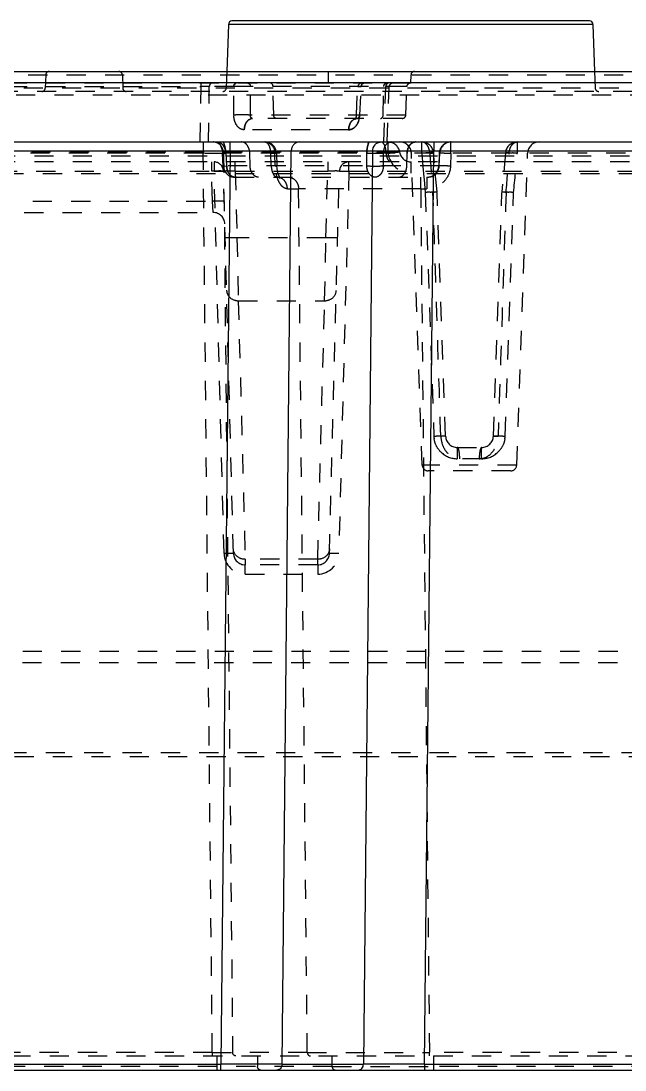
# Model space of a CAD drawing. Header units: millimetres. Extents: x -1265 to 1982, y -12197 to 1934.
# Drawn here: x -15.5 to 35.9, y -370.1 to -280.8 of the extents above; entities that cross this region are included whole.
import ezdxf

# ---------------------------------------------------------------- set-up
doc = ezdxf.new("R2010")
doc.units = ezdxf.units.MM
doc.header["$LTSCALE"] = 16.335
doc.linetypes.add('HIDDEN', pattern=[0.2, 0.1, -0.1])
doc.layers.get('0').update_dxf_attribs({"linetype": 'CONTINUOUS'})
doc.layers.add('DEFAULT_2', color=8, linetype='HIDDEN')

msp = doc.modelspace()

# ---------------------------------------------------------------- linework, layer by layer
at = {"color": 7, "linetype": 'Continuous'}
for p, q in [((2.167, -281.092), (2.027, -285.102)), ((33.187, -281.092), (2.167, -281.092)), ((32.887, -280.802), (2.467, -280.802)), ((33.187, -281.092), (33.327, -285.102)), ((-118.192, -285.102), (284.164, -285.102)), ((255.38, -286.076), (-112.194, -286.076)), ((-119.823, -291.102), (302.177, -291.102)), ((2.313, -291.888), (2.313, -291.102)), ((19.633, -291.102), (19.633, -291.888)), ((2.313, -291.888), (-62.858, -291.888)), ((2.313, -291.888), (1.53, -369.611)), ((6.725, -369.611), (7.509, -291.888)), ((14.437, -291.888), (7.509, -291.888)), ((14.437, -291.888), (13.654, -369.611)), ((18.85, -369.611), (19.633, -291.888)), ((57.722, -291.888), (19.633, -291.888)), ((-65.817, -369.611), (1.53, -369.611)), ((1.53, -370.102), (1.53, -369.611)), ((6.725, -369.611), (5.772, -369.612)), ((6.725, -369.611), (13.654, -369.611)), ((18.85, -369.611), (18.85, -370.102)), ((18.85, -369.611), (58.505, -369.611)), ((-116.453, -370.102), (297.807, -370.102))]:
    msp.add_line(p, q, dxfattribs=at)
for centre, radius, start, end in [((2.467, -281.102), 0.3, 90, 178), ((32.887, -281.102), 0.3, 2, 90), ((4.911, -2051.712), 1759.826, 89.915426, 90.084574), ((17.035, -1547.21), 1255.324, 89.881436, 90.118564)]:
    msp.add_arc(centre, radius, start, end, dxfattribs=at)
for points, knots in [([(8.201, -291.102), (8.022, -291.102), (7.732, -291.249), (7.551, -291.588), (7.51, -291.789), (7.509, -291.888)], [0, 0, 0, 0, 0.471344, 0.739009, 1, 1, 1, 1]), ([(14.437, -291.888), (14.44, -291.69), (14.546, -291.384), (14.855, -291.146), (15.041, -291.102), (15.13, -291.102)], [0, 0, 0, 0, 0.51912, 0.764828, 1, 1, 1, 1]), ([(4.53, -369.612), (4.295, -369.612), (3.295, -369.612), (2.295, -369.611), (1.53, -369.611)], [0, 0, 0, 0, 0.234572, 1, 1, 1, 1]), ([(5.772, -369.612), (5.677, -369.612), (5.262, -369.612), (4.848, -369.612), (4.53, -369.612)], [0, 0, 0, 0, 0.230723, 1, 1, 1, 1]), ([(6.725, -369.611), (6.724, -369.735), (6.644, -369.981), (6.404, -370.102), (6.293, -370.102)], [0, 0, 0, 0, 0.52492, 1, 1, 1, 1]), ([(13.221, -370.102), (13.333, -370.102), (13.514, -370.011), (13.628, -369.798), (13.653, -369.673), (13.654, -369.611)], [0, 0, 0, 0, 0.471344, 0.739009, 1, 1, 1, 1]), ([(14.608, -369.612), (14.519, -369.612), (14.201, -369.612), (13.883, -369.611), (13.654, -369.611)], [0, 0, 0, 0, 0.28134, 1, 1, 1, 1]), ([(18.85, -369.611), (18.459, -369.611), (17.046, -369.612), (15.632, -369.613), (14.608, -369.612)], [0, 0, 0, 0, 0.275939, 1, 1, 1, 1])]:
    msp.add_open_spline(points, degree=3, knots=knots, dxfattribs=at)
at = {"layer": 'DEFAULT_2', "color": 8, "linetype": 'HIDDEN'}
for p, q in [((-106.348, -285.392), (38.635, -285.392)), ((-13.383, -285.392), (-13.422, -286.513)), ((-6.863, -285.392), (-6.824, -286.513)), ((2.027, -285.102), (1.978, -286.513)), ((10.677, -286.102), (10.677, -285.102)), ((17.677, -286.102), (17.702, -285.392)), ((33.327, -285.102), (33.377, -286.513)), ((17.677, -286.104), (-106.323, -286.104)), ((38.652, -286.513), (-93.273, -286.513)), ((-88.477, -286.392), (-0.169, -286.392)), ((-0.237, -291.102), (-0.169, -286.392)), ((-0.169, -286.392), (-0.169, -286.102)), ((0.47, -291.102), (0.538, -286.392)), ((2.624, -286.392), (0.538, -286.392)), ((2.624, -288.812), (2.624, -286.392)), ((4.038, -288.813), (4.038, -286.392)), ((17.342, -286.392), (4.038, -286.392)), ((6.024, -288.813), (5.965, -286.392)), ((13.051, -288.798), (13.17, -286.387)), ((13.197, -286.276), (13.17, -286.387)), ((13.463, -286.392), (13.17, -286.387)), ((13.17, -286.387), (13.463, -286.392)), ((13.308, -286.15), (13.197, -286.276)), ((13.47, -286.102), (13.308, -286.15)), ((13.343, -288.813), (13.463, -286.392)), ((15.33, -288.813), (15.39, -286.392)), ((15.384, -291.102), (15.549, -286.392)), ((15.677, -291.102), (15.842, -286.392)), ((17.257, -288.813), (17.342, -286.392)), ((154.136, -286.802), (-93.271, -286.802)), ((-48.578, -287.094), (85.514, -287.094)), ((17.257, -288.813), (4.038, -288.813)), ((16.956, -289.102), (4.219, -289.102)), ((12.965, -289.113), (12.943, -289.143)), ((12.977, -289.091), (12.95, -289.134)), ((13.024, -288.971), (12.965, -289.113)), ((13.051, -288.798), (13.024, -288.971)), ((13.343, -288.813), (13.051, -288.798)), ((12.394, -290.067), (3.512, -290.067)), ((0.021, -291.102), (0.021, -292.085)), ((1.21, -291.102), (1.213, -291.103)), ((1.213, -291.103), (1.293, -291.147)), ((15.739, -291.102), (15.739, -292.067)), ((18.614, -292.067), (18.614, -291.102)), ((21.097, -292.085), (21.097, -291.102)), ((26.741, -291.102), (26.741, -292.067)), ((-109.34, -291.952), (16.728, -291.952)), ((1.293, -291.147), (1.457, -291.337)), ((1.315, -291.165), (1.495, -291.403)), ((1.457, -291.337), (1.599, -291.658)), ((25.744, -292.014), (25.815, -292.008)), ((124.498, -292.802), (-109.37, -292.802)), ((58.823, -292.067), (-109.34, -292.067)), ((124.498, -292.315), (-59.209, -292.315)), ((0.793, -368.607), (0.021, -292.085)), ((0.742, -293.581), (0.742, -292.802)), ((0.942, -292.802), (0.942, -293.588)), ((1.672, -292.082), (1.964, -292.067)), ((1.725, -293.152), (1.672, -292.082)), ((1.753, -292.085), (2.524, -368.607)), ((2.017, -293.137), (1.964, -292.067)), ((2.742, -293.581), (2.742, -292.802)), ((4.01, -293.137), (3.983, -292.067)), ((5.806, -293.137), (5.773, -292.067)), ((6.255, -292.07), (6.11, -292.085)), ((6.156, -293.155), (6.121, -292.085)), ((6.255, -292.07), (6.289, -293.14)), ((10.613, -292.802), (10.613, -293.581)), ((12.412, -293.588), (12.412, -292.802)), ((13.938, -293.137), (13.938, -292.067)), ((15.351, -293.137), (15.351, -292.067)), ((17.344, -293.137), (17.371, -292.067)), ((17.716, -293.767), (17.716, -292.802)), ((18.66, -318.62), (17.733, -292.067)), ((18.614, -292.067), (18.713, -293.179)), ((20.102, -292.067), (20.066, -293.137)), ((20.106, -293.137), (20.143, -292.067)), ((21.097, -292.085), (21.061, -293.155)), ((26.694, -318.62), (27.621, -292.067)), ((-108.37, -293.785), (121.223, -293.767)), ((-59.921, -293.581), (0.942, -293.588)), ((0.809, -296.128), (0.742, -293.581)), ((1.795, -326.135), (0.942, -293.588)), ((1.725, -293.152), (2.017, -293.137)), ((2.594, -326.128), (1.742, -293.581)), ((20.106, -293.137), (2.017, -293.137)), ((2.742, -293.581), (2.89, -299.25)), ((2.742, -293.581), (10.613, -293.581)), ((6.156, -293.155), (6.289, -293.14)), ((6.289, -293.14), (6.289, -293.14)), ((10.464, -299.25), (10.613, -293.581)), ((10.76, -326.128), (11.612, -293.581)), ((12.412, -293.588), (11.56, -326.135)), ((12.412, -293.588), (124.498, -293.588)), ((18.713, -293.179), (18.798, -294.102)), ((2.723, -294.102), (19.106, -294.102)), ((18.526, -295.085), (18.526, -294.102)), ((18.798, -294.102), (18.815, -294.291)), ((18.815, -294.291), (18.92, -295.403)), ((19.055, -294.102), (19.055, -295.085)), ((7.184, -295.085), (8.135, -295.085)), ((8.876, -368.607), (8.135, -295.085)), ((18.526, -295.085), (19.267, -368.607)), ((18.526, -295.085), (19.055, -295.085)), ((18.92, -295.403), (19.644, -316.137)), ((19.917, -295.343), (19.917, -295.343)), ((20.643, -316.137), (19.919, -295.403)), ((24.711, -316.137), (25.435, -295.403)), ((25.71, -316.137), (26.434, -295.403)), ((-56.957, -296.128), (0.809, -296.128)), ((0.86, -297.102), (0.809, -296.128)), ((-57.679, -297.102), (0.86, -297.102)), ((10.464, -299.25), (2.89, -299.25)), ((2.89, -299.25), (3.007, -304.617)), ((10.347, -304.617), (10.464, -299.25)), ((3.007, -304.617), (3.584, -326.627)), ((3.007, -304.617), (10.347, -304.617)), ((9.771, -326.627), (10.347, -304.617)), ((21.643, -317.102), (21.643, -318.067)), ((21.643, -317.102), (23.711, -317.102)), ((23.711, -318.067), (23.711, -317.102)), ((26.694, -318.62), (18.66, -318.62)), ((23.712, -318.067), (21.642, -318.067)), ((26.194, -319.102), (19.16, -319.102)), ((9.771, -326.627), (3.584, -326.627)), ((3.584, -326.627), (3.594, -327.102)), ((9.76, -327.102), (9.771, -326.627)), ((3.594, -327.888), (3.594, -327.102)), ((9.76, -327.102), (3.594, -327.102)), ((9.76, -327.102), (9.76, -327.888)), ((3.594, -327.888), (9.76, -327.888)), ((-110.08, -334.437), (126.711, -334.437)), ((-110.113, -335.402), (125.711, -335.402)), ((128.729, -343.107), (-81.375, -343.107)), ((-81.375, -343.402), (128.729, -343.402)), ((0.793, -368.607), (-109.676, -368.607)), ((0.793, -368.607), (0.793, -368.902)), ((8.876, -368.607), (2.524, -368.607)), ((8.876, -368.607), (19.267, -368.607)), ((19.267, -368.902), (19.267, -368.607)), ((58.088, -368.607), (19.267, -368.607)), ((-114.323, -368.902), (295.677, -368.902)), ((1.171, -368.902), (1.176, -370.102)), ((4.63, -368.902), (4.639, -369.807)), ((10.991, -369.807), (10.981, -368.902)), ((19.65, -369.807), (19.64, -368.902)), ((10.991, -369.807), (-114.339, -369.807)), ((10.991, -369.807), (19.65, -369.807)), ((19.65, -370.102), (19.65, -369.807)), ((57.705, -369.807), (19.65, -369.807))]:
    msp.add_line(p, q, dxfattribs=at)
for points in [[(12.95, -289.134), (12.938, -289.148), (12.986, -289.122), (13.1, -289.102)], [(12.943, -289.143), (12.939, -289.148), (12.995, -289.119), (13.1, -289.102)], [(13.051, -288.798), (13.034, -288.929), (12.977, -289.091)], [(1.21, -291.102), (1.215, -291.103), (1.315, -291.165)], [(1.495, -291.403), (1.633, -291.788), (1.672, -292.082)], [(1.599, -291.658), (1.669, -292.032), (1.672, -292.082)], [(19.915, -295.343), (19.687, -292.875), (19.61, -292.014)], [(25.744, -292.014), (25.501, -294.689), (25.439, -295.343)], [(6.563, -294.173), (6.569, -294.178), (6.499, -294.073), (6.381, -293.766), (6.304, -293.348), (6.289, -293.14)], [(6.318, -294.102), (6.484, -294.131), (6.563, -294.173)]]:
    msp.add_lwpolyline(points, dxfattribs=at)
for centre, radius, start, end in [((-13.083, -285.402), 0.3, 90, 178), ((-7.163, -285.402), 0.3, 2, 90), ((18.002, -285.402), 0.3, 90, 178), ((-13.722, -286.502), 0.3, 270, 358), ((-6.524, -286.502), 0.3, 182, 270), ((0.213, -373.825), 87.434, 89.92311, 90.25034), ((0.185, -352.391), 66.001, 89.69326, 90.30674), ((0.253, -336.188), 49.797, 89.67184, 89.91038), ((1.678, -286.502), 0.3, 270, 358), ((3.189, -326.327), 39.94, 90.16795, 90.81075), ((3.331, -351.046), 64.659, 89.77084, 90.22916), ((3.374, -340.79), 54.402, 89.50931, 89.7733), ((3.538, -321.461), 35.073, 89.1835, 89.50601), ((16.141, -286.402), 0.3, 90, 178), ((17.641, -286.402), 0.3, 90, 178), ((33.676, -286.502), 0.3, 182, 270), ((11.626, -288.746), 1.717, 341.30264, 347.83644), ((12.937, -288.756), 0.411, 330.66111, 341.40233), ((11.519, -288.722), 1.826, 347.79798, 357.16979), ((16.957, -288.802), 0.3, 270, 358), ((-0.524, -292.121), 2.48, 16.76932, 24.26481), ((5.256, -292.102), 1, 1.83797, 90.01763), ((15.739, -292.102), 1, 8.62693, 90), ((16.734, -292.102), 1, 2, 90), ((18.614, -292.102), 1, 5.04919, 90), ((21.143, -292.102), 1, 90, 178), ((26.741, -292.102), 1, 90.00017, 174.95065), ((28.621, -292.102), 1, 90, 178), ((0.774, -292.089), 1.177, 24.99951, 30.04674), ((-0.729, -292.184), 2.695, 9.69224, 16.7915), ((-0.85, -292.206), 2.817, 2.8193, 9.71225), ((16.073, -291.721), 0.634, 124.51775, 129.65546), ((17.716, -291.802), 1, 188.62692, 270), ((18.466, -292.007), 1.08, 152.34086, 156.82336), ((0.942, -293.602), 0.8, 1.5, 90), ((12.412, -293.602), 0.8, 90, 178.5), ((17.716, -291.767), 2, 188.62627, 269.98945), ((627.925, -244.957), 610.449, 184.426062, 184.740164), ((-582.459, -244.966), 610.337, 355.259797, 355.573957), ((24.433, -318.086), 26.121, 84.93127, 85.79715), ((-440.411, -250.86), 468.965, 354.54971, 354.95898), ((1.623, -334.735), 41.163, 90.52974, 91.22537), ((2.723, -293.102), 1, 182.82728, 270), ((19.107, -293.102), 1, 270, 358), ((21.383, -321.074), 25.789, 94.54837, 95.47945), ((23.858, -322.372), 27.091, 84.54293, 85.42925), ((0.86, -298.102), 1, 1.5, 90), ((21.633, -316.067), 1.991, 182.01768, 188.49187), ((21.643, -316.102), 1, 182, 270), ((23.711, -316.102), 1, 270, 358), ((23.721, -316.067), 1.991, 351.50541, 357.98228), ((21.643, -316.067), 2.001, 226.02529, 269.98014), ((23.711, -316.067), 2.001, 270.01989, 313.98803), ((19.16, -318.602), 0.5, 182, 270), ((26.194, -318.602), 0.5, 270, 358), ((3.594, -326.088), 1.8, 181.49957, 269.99437), ((3.594, -326.102), 1, 181.49994, 270.00005), ((9.76, -326.102), 1, 270, 358.5), ((9.76, -326.088), 1.8, 270.0063, 358.50012), ((1.658, 152.823), 521.431, 269.90485, 270.09515)]:
    msp.add_arc(centre, radius, start, end, dxfattribs=at)
for points, knots in [([(0.75, -286.102), (0.693, -286.102), (0.602, -286.164), (0.552, -286.283), (0.539, -286.355), (0.538, -286.392)], [0, 0, 0, 0, 0.438339, 0.717111, 1, 1, 1, 1]), ([(2.624, -286.392), (2.625, -286.355), (2.638, -286.283), (2.689, -286.164), (2.78, -286.102), (2.836, -286.102)], [0, 0, 0, 0, 0.282889, 0.561661, 1, 1, 1, 1]), ([(4.038, -286.392), (3.93, -286.39), (3.459, -286.386), (2.987, -286.386), (2.624, -286.392)], [0, 0, 0, 0, 0.229262, 1, 1, 1, 1]), ([(3.826, -286.102), (3.882, -286.102), (3.973, -286.164), (4.024, -286.283), (4.037, -286.355), (4.038, -286.392)], [0, 0, 0, 0, 0.438339, 0.717111, 1, 1, 1, 1]), ([(5.965, -286.392), (5.963, -286.32), (5.933, -286.187), (5.809, -286.102), (5.753, -286.102)], [0, 0, 0, 0, 0.559176, 1, 1, 1, 1]), ([(13.463, -286.392), (13.464, -286.355), (13.476, -286.283), (13.527, -286.164), (13.618, -286.102), (13.675, -286.102)], [0, 0, 0, 0, 0.282889, 0.561661, 1, 1, 1, 1]), ([(15.39, -286.392), (15.391, -286.32), (15.421, -286.187), (15.545, -286.102), (15.602, -286.102)], [0, 0, 0, 0, 0.559176, 1, 1, 1, 1]), ([(15.761, -286.102), (15.704, -286.102), (15.613, -286.164), (15.563, -286.283), (15.55, -286.355), (15.549, -286.392)], [0, 0, 0, 0, 0.438339, 0.717111, 1, 1, 1, 1]), ([(15.842, -286.392), (15.842, -286.39), (15.831, -286.393), (15.82, -286.39), (15.794, -286.391), (15.746, -286.39), (15.662, -286.391), (15.59, -286.391), (15.549, -286.392)], [0, 0, 0, 0, 0.01705, 0.067351, 0.149718, 0.262938, 0.577068, 1, 1, 1, 1]), ([(15.655, -286.143), (15.663, -286.137), (15.694, -286.115), (15.733, -286.102), (15.761, -286.102)], [0, 0, 0, 0, 0.274315, 1, 1, 1, 1]), ([(15.807, -286.391), (15.816, -286.391), (15.823, -286.395), (15.842, -286.389), (15.842, -286.392)], [0, 0, 0, 0, 0.745963, 1, 1, 1, 1]), ([(4.038, -288.813), (3.802, -288.801), (3.331, -288.795), (2.86, -288.801), (2.624, -288.813)], [0, 0, 0, 0, 0.499999, 1, 1, 1, 1]), ([(3.512, -290.067), (3.393, -290.067), (3.14, -289.993), (2.85, -289.701), (2.665, -289.289), (2.624, -288.975), (2.624, -288.812)], [0, 0, 0, 0, 0.210468, 0.444453, 0.710724, 1, 1, 1, 1]), ([(3.512, -290.067), (3.515, -289.945), (3.559, -289.703), (3.728, -289.306), (4.031, -289.102), (4.219, -289.102)], [0, 0, 0, 0, 0.284232, 0.563384, 1, 1, 1, 1]), ([(4.219, -289.102), (4.031, -289.102), (3.728, -289.306), (3.559, -289.703), (3.515, -289.945), (3.512, -290.067)], [0, 0, 0, 0, 0.436616, 0.715769, 1, 1, 1, 1]), ([(4.219, -289.102), (4.165, -289.102), (4.05, -289.011), (4.032, -288.881), (4.038, -288.813)], [0, 0, 0, 0, 0.438059, 1, 1, 1, 1]), ([(6.236, -289.102), (6.18, -289.102), (6.056, -289.017), (6.026, -288.884), (6.024, -288.813)], [0, 0, 0, 0, 0.440824, 1, 1, 1, 1]), ([(13.1, -289.102), (12.912, -289.102), (12.609, -289.306), (12.44, -289.703), (12.396, -289.945), (12.393, -290.067)], [0, 0, 0, 0, 0.436616, 0.715769, 1, 1, 1, 1]), ([(12.393, -290.067), (12.396, -289.964), (12.428, -289.757), (12.534, -289.473), (12.71, -289.247), (12.866, -289.155), (12.945, -289.129)], [0, 0, 0, 0, 0.269182, 0.540173, 0.785239, 1, 1, 1, 1]), ([(12.394, -290.067), (12.513, -290.067), (12.771, -289.991), (13.073, -289.702), (13.278, -289.292), (13.335, -288.976), (13.343, -288.812)], [0, 0, 0, 0, 0.209776, 0.4458, 0.713056, 1, 1, 1, 1]), ([(13.252, -289.297), (13.239, -289.334), (13.185, -289.477), (13.109, -289.612), (13.041, -289.703)], [0, 0, 0, 0, 0.259874, 1, 1, 1, 1]), ([(13.343, -288.813), (13.338, -288.85), (13.305, -288.973), (13.193, -289.102), (13.1, -289.102)], [0, 0, 0, 0, 0.291619, 1, 1, 1, 1]), ([(13.1, -289.102), (13.119, -289.102), (13.202, -289.084), (13.263, -289.014), (13.295, -288.957)], [0, 0, 0, 0, 0.220956, 1, 1, 1, 1]), ([(15.118, -289.102), (15.174, -289.102), (15.298, -289.017), (15.328, -288.884), (15.33, -288.813)], [0, 0, 0, 0, 0.440824, 1, 1, 1, 1]), ([(13.041, -289.703), (12.96, -289.81), (12.77, -289.992), (12.513, -290.067), (12.394, -290.067)], [0, 0, 0, 0, 0.529399, 1, 1, 1, 1]), ([(1.753, -292.085), (1.751, -291.961), (1.701, -291.71), (1.474, -291.285), (1.111, -291.102), (0.887, -291.102)], [0, 0, 0, 0, 0.260991, 0.528656, 1, 1, 1, 1]), ([(1.21, -291.102), (1.302, -291.102), (1.501, -291.163), (1.739, -291.382), (1.903, -291.698), (1.955, -291.941), (1.964, -292.067)], [0, 0, 0, 0, 0.209628, 0.446232, 0.713978, 1, 1, 1, 1]), ([(1.964, -292.067), (1.96, -291.983), (1.929, -291.653), (1.839, -291.327), (1.737, -291.102)], [0, 0, 0, 0, 0.255535, 1, 1, 1, 1]), ([(3.983, -292.067), (3.98, -291.942), (3.942, -291.7), (3.793, -291.383), (3.564, -291.16), (3.368, -291.102), (3.277, -291.102)], [0, 0, 0, 0, 0.287835, 0.554969, 0.790086, 1, 1, 1, 1]), ([(5.255, -291.102), (5.367, -291.102), (5.599, -291.157), (5.985, -291.454), (6.117, -291.837), (6.121, -292.085)], [0, 0, 0, 0, 0.235058, 0.480667, 1, 1, 1, 1]), ([(5.773, -292.067), (5.771, -291.943), (5.744, -291.706), (5.639, -291.397), (5.481, -291.172), (5.324, -291.102), (5.255, -291.102)], [0, 0, 0, 0, 0.31697, 0.599183, 0.824486, 1, 1, 1, 1]), ([(14.117, -291.102), (14.088, -291.176), (13.981, -291.487), (13.938, -291.818), (13.938, -292.067)], [0, 0, 0, 0, 0.242103, 1, 1, 1, 1]), ([(13.938, -292.067), (13.938, -291.983), (13.953, -291.655), (14.026, -291.328), (14.117, -291.102)], [0, 0, 0, 0, 0.257176, 1, 1, 1, 1]), ([(15.331, -291.188), (15.317, -291.175), (15.269, -291.132), (15.204, -291.102), (15.158, -291.102)], [0, 0, 0, 0, 0.292039, 1, 1, 1, 1]), ([(16.01, -291.102), (15.92, -291.102), (15.727, -291.161), (15.507, -291.384), (15.375, -291.702), (15.348, -291.943), (15.351, -292.067)], [0, 0, 0, 0, 0.210962, 0.443516, 0.709347, 1, 1, 1, 1]), ([(15.714, -291.199), (15.736, -291.183), (15.826, -291.13), (15.933, -291.102), (16.01, -291.102)], [0, 0, 0, 0, 0.258829, 1, 1, 1, 1]), ([(18.078, -291.102), (17.986, -291.102), (17.79, -291.16), (17.561, -291.383), (17.412, -291.7), (17.374, -291.942), (17.371, -292.067)], [0, 0, 0, 0, 0.209914, 0.445031, 0.712165, 1, 1, 1, 1]), ([(17.731, -291.23), (17.757, -291.21), (17.86, -291.14), (17.986, -291.102), (18.078, -291.102)], [0, 0, 0, 0, 0.264596, 1, 1, 1, 1]), ([(19.297, -292.067), (19.294, -291.942), (19.257, -291.701), (19.114, -291.385), (18.894, -291.162), (18.702, -291.102), (18.614, -291.102)], [0, 0, 0, 0, 0.291265, 0.560079, 0.793942, 1, 1, 1, 1]), ([(21.097, -291.102), (20.848, -291.102), (20.33, -291.307), (20.11, -291.818), (20.102, -292.067)], [0, 0, 0, 0, 0.499231, 1, 1, 1, 1]), ([(26.057, -292.067), (26.061, -291.941), (26.097, -291.698), (26.242, -291.383), (26.419, -291.203), (26.551, -291.145), (26.631, -291.107), (26.696, -291.102), (26.741, -291.102)], [0, 0, 0, 0, 0.292269, 0.561023, 0.796503, 0.852894, 0.896381, 1, 1, 1, 1]), ([(1.793, -291.499), (1.778, -291.473), (1.715, -291.374), (1.633, -291.285), (1.565, -291.233)], [0, 0, 0, 0, 0.263503, 1, 1, 1, 1]), ([(1.964, -292.067), (1.961, -292.026), (1.941, -291.862), (1.893, -291.702), (1.841, -291.591)], [0, 0, 0, 0, 0.254509, 1, 1, 1, 1]), ([(15.447, -291.363), (15.439, -291.345), (15.407, -291.283), (15.366, -291.224), (15.331, -291.188)], [0, 0, 0, 0, 0.278488, 1, 1, 1, 1]), ([(15.583, -291.952), (15.577, -291.847), (15.548, -291.646), (15.489, -291.45), (15.447, -291.363)], [0, 0, 0, 0, 0.520613, 1, 1, 1, 1]), ([(16.009, -292.802), (15.886, -292.802), (15.712, -292.579), (15.624, -292.273), (15.591, -292.062), (15.583, -291.952)], [0, 0, 0, 0, 0.3707, 0.670521, 1, 1, 1, 1]), ([(15.739, -292.067), (15.861, -292.049), (16.041, -292.023), (16.274, -291.992), (16.426, -291.973), (16.55, -291.959), (16.633, -291.952), (16.681, -291.949), (16.706, -291.948), (16.718, -291.949), (16.727, -291.95), (16.728, -291.952)], [0, 0, 0, 0, 0.369965, 0.548459, 0.706036, 0.83215, 0.923789, 0.95634, 0.979881, 0.994336, 1, 1, 1, 1]), ([(17.371, -292.067), (17.372, -292.025), (17.384, -291.86), (17.425, -291.696), (17.474, -291.582)], [0, 0, 0, 0, 0.254746, 1, 1, 1, 1]), ([(17.51, -291.506), (17.524, -291.478), (17.584, -291.376), (17.663, -291.284), (17.731, -291.23)], [0, 0, 0, 0, 0.264092, 1, 1, 1, 1]), ([(19.54, -292.008), (19.526, -292.008), (19.454, -292.009), (19.382, -292.012), (19.324, -292.015)], [0, 0, 0, 0, 0.193664, 1, 1, 1, 1]), ([(19.61, -292.014), (19.61, -292.011), (19.594, -292.01), (19.586, -292.009), (19.578, -292.008)], [0, 0, 0, 0, 0.272035, 1, 1, 1, 1]), ([(25.815, -292.008), (25.847, -292.008), (26.024, -292.013), (26.202, -292.025), (26.347, -292.035)], [0, 0, 0, 0, 0.179506, 1, 1, 1, 1]), ([(1.753, -292.085), (1.647, -292.084), (1.07, -292.081), (0.493, -292.082), (0.021, -292.085)], [0, 0, 0, 0, 0.183474, 1, 1, 1, 1]), ([(5.773, -292.067), (5.839, -292.066), (5.934, -292.064), (6.051, -292.064), (6.121, -292.063), (6.175, -292.064), (6.219, -292.064), (6.238, -292.068), (6.255, -292.067), (6.255, -292.07)], [0, 0, 0, 0, 0.412628, 0.585683, 0.73166, 0.84733, 0.931213, 0.9823, 1, 1, 1, 1]), ([(15.351, -292.067), (15.116, -292.079), (14.645, -292.085), (14.173, -292.079), (13.938, -292.067)], [0, 0, 0, 0, 0.5, 1, 1, 1, 1]), ([(19.324, -292.015), (19.267, -292.018), (19.03, -292.032), (18.793, -292.051), (18.614, -292.067)], [0, 0, 0, 0, 0.239683, 1, 1, 1, 1]), ([(19.297, -292.067), (19.336, -292.063), (19.408, -292.053), (19.494, -292.041), (19.55, -292.031), (19.582, -292.025), (19.597, -292.02), (19.61, -292.017), (19.61, -292.014)], [0, 0, 0, 0, 0.36995, 0.688117, 0.81435, 0.911582, 0.974685, 1, 1, 1, 1]), ([(21.097, -292.085), (20.977, -292.081), (20.753, -292.074), (20.454, -292.066), (20.243, -292.067), (20.135, -292.062), (20.102, -292.067)], [0, 0, 0, 0, 0.361909, 0.675846, 0.898229, 1, 1, 1, 1]), ([(26.057, -292.067), (26.018, -292.063), (25.946, -292.053), (25.86, -292.041), (25.804, -292.032), (25.773, -292.026), (25.758, -292.021), (25.746, -292.017), (25.746, -292.014)], [0, 0, 0, 0, 0.373142, 0.694016, 0.820061, 0.915417, 0.975814, 1, 1, 1, 1]), ([(1.742, -293.581), (1.742, -293.579), (1.732, -293.579), (1.721, -293.577), (1.695, -293.576), (1.646, -293.574), (1.563, -293.573), (1.44, -293.572), (1.29, -293.573), (1.055, -293.575), (0.87, -293.579), (0.742, -293.581)], [0, 0, 0, 0, 0.00531, 0.019969, 0.043922, 0.076937, 0.169124, 0.29336, 0.444762, 0.618113, 1, 1, 1, 1]), ([(0.942, -293.588), (1.044, -293.586), (1.192, -293.582), (1.38, -293.579), (1.5, -293.577), (1.598, -293.577), (1.665, -293.577), (1.704, -293.578), (1.725, -293.578), (1.734, -293.58), (1.742, -293.58), (1.742, -293.581)], [0, 0, 0, 0, 0.381856, 0.554582, 0.706054, 0.830529, 0.92318, 0.95629, 0.980239, 0.994832, 1, 1, 1, 1]), ([(1.742, -293.581), (1.742, -293.578), (1.724, -293.58), (1.704, -293.575), (1.659, -293.575), (1.603, -293.573), (1.531, -293.573), (1.409, -293.572), (1.311, -293.573), (1.242, -293.574)], [0, 0, 0, 0, 0.018192, 0.069686, 0.153664, 0.268948, 0.414025, 0.586213, 1, 1, 1, 1]), ([(2.742, -293.581), (2.614, -293.579), (2.429, -293.575), (2.193, -293.573), (2.044, -293.572), (1.922, -293.573), (1.838, -293.574), (1.789, -293.576), (1.764, -293.577), (1.752, -293.579), (1.742, -293.579), (1.742, -293.581)], [0, 0, 0, 0, 0.38252, 0.555542, 0.707003, 0.830529, 0.922461, 0.955651, 0.979836, 0.994673, 1, 1, 1, 1]), ([(2.723, -294.102), (2.632, -294.102), (2.436, -294.044), (2.207, -293.821), (2.058, -293.505), (2.02, -293.262), (2.017, -293.137)], [0, 0, 0, 0, 0.209914, 0.445031, 0.712165, 1, 1, 1, 1]), ([(2.017, -293.137), (2.018, -293.179), (2.03, -293.345), (2.071, -293.509), (2.12, -293.622)], [0, 0, 0, 0, 0.254746, 1, 1, 1, 1]), ([(4.717, -294.102), (4.625, -294.102), (4.429, -294.044), (4.2, -293.821), (4.051, -293.505), (4.013, -293.262), (4.01, -293.137)], [0, 0, 0, 0, 0.209914, 0.445031, 0.712165, 1, 1, 1, 1]), ([(6.287, -293.14), (6.288, -293.137), (6.269, -293.137), (6.252, -293.134), (6.204, -293.134), (6.148, -293.133), (6.075, -293.133), (5.96, -293.134), (5.869, -293.136), (5.806, -293.137)], [0, 0, 0, 0, 0.01579, 0.068001, 0.158404, 0.282442, 0.434377, 0.608453, 1, 1, 1, 1]), ([(5.806, -293.137), (5.808, -293.18), (5.821, -293.343), (5.853, -293.506), (5.891, -293.622)], [0, 0, 0, 0, 0.258723, 1, 1, 1, 1]), ([(5.891, -293.622), (5.913, -293.691), (5.988, -293.888), (6.17, -294.102), (6.318, -294.102)], [0, 0, 0, 0, 0.326632, 1, 1, 1, 1]), ([(7.184, -295.085), (7.05, -295.085), (6.833, -294.986), (6.621, -294.758), (6.407, -294.418), (6.223, -293.875), (6.164, -293.404), (6.156, -293.155)], [0, 0, 0, 0, 0.171875, 0.277151, 0.397816, 0.680941, 1, 1, 1, 1]), ([(11.612, -293.581), (11.612, -293.579), (11.602, -293.579), (11.591, -293.577), (11.565, -293.576), (11.516, -293.574), (11.432, -293.573), (11.311, -293.572), (11.161, -293.573), (10.925, -293.575), (10.74, -293.579), (10.613, -293.581)], [0, 0, 0, 0, 0.005327, 0.020164, 0.044349, 0.077539, 0.169471, 0.292997, 0.444458, 0.61748, 1, 1, 1, 1]), ([(11.612, -293.581), (11.612, -293.58), (11.62, -293.58), (11.629, -293.578), (11.65, -293.578), (11.689, -293.577), (11.756, -293.577), (11.854, -293.577), (11.974, -293.579), (12.162, -293.582), (12.31, -293.586), (12.412, -293.588)], [0, 0, 0, 0, 0.005168, 0.019761, 0.04371, 0.07682, 0.169471, 0.293946, 0.445418, 0.618144, 1, 1, 1, 1]), ([(14.645, -294.102), (14.553, -294.102), (14.357, -294.044), (14.129, -293.821), (13.98, -293.505), (13.941, -293.262), (13.938, -293.137)], [0, 0, 0, 0, 0.209914, 0.445031, 0.712165, 1, 1, 1, 1]), ([(13.938, -293.137), (14.173, -293.149), (14.645, -293.154), (15.116, -293.149), (15.351, -293.137)], [0, 0, 0, 0, 0.499988, 1, 1, 1, 1]), ([(15.351, -293.137), (15.348, -293.262), (15.31, -293.505), (15.161, -293.821), (14.932, -294.044), (14.736, -294.102), (14.645, -294.102)], [0, 0, 0, 0, 0.287835, 0.554969, 0.790086, 1, 1, 1, 1]), ([(16.638, -294.102), (16.729, -294.102), (16.925, -294.044), (17.154, -293.821), (17.303, -293.505), (17.341, -293.262), (17.344, -293.137)], [0, 0, 0, 0, 0.209914, 0.445031, 0.712165, 1, 1, 1, 1]), ([(21.061, -293.155), (21.052, -293.409), (20.935, -293.921), (20.483, -294.561), (19.825, -294.986), (19.31, -295.085), (19.055, -295.085)], [0, 0, 0, 0, 0.249976, 0.499957, 0.749966, 1, 1, 1, 1]), ([(19.554, -293.972), (19.702, -293.89), (19.958, -293.645), (20.06, -293.306), (20.066, -293.137)], [0, 0, 0, 0, 0.500057, 1, 1, 1, 1]), ([(21.061, -293.155), (20.943, -293.151), (20.717, -293.144), (20.417, -293.135), (20.204, -293.137), (20.098, -293.132), (20.066, -293.137)], [0, 0, 0, 0, 0.355766, 0.680608, 0.90289, 1, 1, 1, 1]), ([(2.377, -293.974), (2.403, -293.994), (2.506, -294.064), (2.632, -294.102), (2.723, -294.102)], [0, 0, 0, 0, 0.264596, 1, 1, 1, 1]), ([(7.184, -295.085), (7.182, -294.961), (7.132, -294.71), (6.905, -294.285), (6.542, -294.102), (6.318, -294.102)], [0, 0, 0, 0, 0.260991, 0.528656, 1, 1, 1, 1]), ([(7.269, -294.102), (7.493, -294.102), (7.855, -294.285), (8.082, -294.71), (8.133, -294.961), (8.135, -295.085)], [0, 0, 0, 0, 0.471344, 0.739009, 1, 1, 1, 1]), ([(18.526, -295.085), (17.491, -295.084), (14.027, -295.082), (10.563, -295.081), (8.135, -295.085)], [0, 0, 0, 0, 0.29884, 1, 1, 1, 1]), ([(19.338, -295.366), (19.411, -295.361), (19.519, -295.353), (19.656, -295.344), (19.742, -295.34), (19.811, -295.338), (19.867, -295.336), (19.893, -295.339), (19.915, -295.339), (19.915, -295.343)], [0, 0, 0, 0, 0.384145, 0.55766, 0.708985, 0.831585, 0.922299, 0.978915, 1, 1, 1, 1]), ([(19.915, -295.343), (19.916, -295.346), (19.901, -295.35), (19.884, -295.355), (19.848, -295.362), (19.785, -295.373), (19.689, -295.387), (19.608, -295.398), (19.564, -295.403)], [0, 0, 0, 0, 0.024961, 0.088572, 0.186723, 0.313936, 0.632923, 1, 1, 1, 1]), ([(25.79, -295.403), (25.747, -295.398), (25.666, -295.387), (25.569, -295.373), (25.506, -295.362), (25.471, -295.355), (25.453, -295.35), (25.438, -295.346), (25.439, -295.343)], [0, 0, 0, 0, 0.367077, 0.686064, 0.813277, 0.911428, 0.975039, 1, 1, 1, 1]), ([(25.439, -295.343), (25.439, -295.339), (25.461, -295.339), (25.487, -295.336), (25.542, -295.338), (25.611, -295.339), (25.698, -295.344), (25.835, -295.353), (25.943, -295.361), (26.017, -295.366)], [0, 0, 0, 0, 0.020628, 0.07691, 0.167443, 0.290005, 0.441435, 0.615182, 1, 1, 1, 1]), ([(0.809, -296.128), (0.932, -296.125), (1.115, -296.121), (1.351, -296.118), (1.505, -296.117), (1.63, -296.118), (1.715, -296.12), (1.763, -296.122), (1.788, -296.123), (1.799, -296.126), (1.809, -296.127), (1.809, -296.128)], [0, 0, 0, 0, 0.369899, 0.548561, 0.706338, 0.83261, 0.92433, 0.956878, 0.980372, 0.994705, 1, 1, 1, 1]), ([(2.89, -299.25), (2.763, -299.253), (2.578, -299.257), (2.342, -299.26), (2.193, -299.261), (2.07, -299.26), (1.986, -299.259), (1.938, -299.256), (1.912, -299.255), (1.9, -299.252), (1.891, -299.251), (1.891, -299.25)], [0, 0, 0, 0, 0.381622, 0.5548, 0.706145, 0.830392, 0.922614, 0.955685, 0.979714, 0.994473, 1, 1, 1, 1]), ([(11.464, -299.25), (11.464, -299.251), (11.454, -299.252), (11.442, -299.255), (11.417, -299.256), (11.368, -299.259), (11.284, -299.26), (11.162, -299.261), (11.012, -299.26), (10.777, -299.257), (10.591, -299.253), (10.464, -299.25)], [0, 0, 0, 0, 0.005504, 0.0202, 0.044146, 0.077134, 0.169242, 0.29334, 0.44467, 0.618091, 1, 1, 1, 1]), ([(2.008, -303.722), (2.011, -303.841), (2.07, -304.081), (2.369, -304.479), (2.759, -304.618), (3.007, -304.617)], [0, 0, 0, 0, 0.242111, 0.490387, 1, 1, 1, 1]), ([(10.347, -304.617), (10.595, -304.618), (11.1, -304.448), (11.344, -303.957), (11.347, -303.722)], [0, 0, 0, 0, 0.514094, 1, 1, 1, 1]), ([(19.644, -316.137), (19.767, -316.133), (19.95, -316.128), (20.186, -316.124), (20.34, -316.122), (20.465, -316.123), (20.549, -316.125), (20.598, -316.129), (20.622, -316.131), (20.634, -316.133), (20.643, -316.135), (20.643, -316.137)], [0, 0, 0, 0, 0.36961, 0.54812, 0.705771, 0.83197, 0.923687, 0.956272, 0.97984, 0.994316, 1, 1, 1, 1]), ([(20.254, -317.506), (20.097, -317.355), (19.832, -316.999), (19.697, -316.576), (19.665, -316.361)], [0, 0, 0, 0, 0.499676, 1, 1, 1, 1]), ([(20.643, -316.137), (20.643, -316.135), (20.629, -316.137), (20.614, -316.133), (20.578, -316.134), (20.534, -316.133), (20.476, -316.133), (20.376, -316.134), (20.296, -316.136), (20.238, -316.137)], [0, 0, 0, 0, 0.017333, 0.067041, 0.148498, 0.260809, 0.403049, 0.574286, 1, 1, 1, 1]), ([(20.238, -316.137), (20.246, -316.373), (20.327, -316.839), (20.647, -317.464), (21.162, -317.939), (21.62, -318.067), (21.848, -318.067)], [0, 0, 0, 0, 0.257088, 0.507293, 0.752033, 1, 1, 1, 1]), ([(23.506, -318.067), (23.733, -318.067), (24.192, -317.939), (24.706, -317.465), (25.027, -316.84), (25.109, -316.373), (25.116, -316.137)], [0, 0, 0, 0, 0.247376, 0.492244, 0.742625, 1, 1, 1, 1]), ([(24.711, -316.137), (24.711, -316.135), (24.72, -316.133), (24.732, -316.131), (24.757, -316.129), (24.805, -316.125), (24.889, -316.123), (25.014, -316.122), (25.169, -316.124), (25.404, -316.128), (25.587, -316.133), (25.71, -316.137)], [0, 0, 0, 0, 0.005684, 0.02016, 0.043728, 0.076313, 0.16803, 0.294229, 0.45188, 0.63039, 1, 1, 1, 1]), ([(24.711, -316.137), (24.711, -316.135), (24.725, -316.137), (24.74, -316.133), (24.776, -316.134), (24.82, -316.133), (24.878, -316.133), (24.978, -316.134), (25.059, -316.136), (25.116, -316.137)], [0, 0, 0, 0, 0.017333, 0.067041, 0.148498, 0.260809, 0.403049, 0.574286, 1, 1, 1, 1]), ([(25.69, -316.361), (25.658, -316.576), (25.523, -316.999), (25.257, -317.355), (25.101, -317.506)], [0, 0, 0, 0, 0.500329, 1, 1, 1, 1]), ([(21.848, -318.067), (21.847, -317.947), (21.837, -317.72), (21.796, -317.411), (21.747, -317.217), (21.677, -317.102), (21.643, -317.102)], [0, 0, 0, 0, 0.356614, 0.680341, 0.897825, 1, 1, 1, 1]), ([(23.711, -317.102), (23.677, -317.102), (23.607, -317.217), (23.558, -317.411), (23.517, -317.72), (23.507, -317.947), (23.506, -318.067)], [0, 0, 0, 0, 0.102175, 0.319659, 0.643386, 1, 1, 1, 1]), ([(3.584, -326.627), (3.335, -326.628), (2.831, -326.457), (2.587, -325.967), (2.584, -325.732)], [0, 0, 0, 0, 0.514273, 1, 1, 1, 1]), ([(10.77, -325.732), (10.767, -325.85), (10.708, -326.091), (10.409, -326.489), (10.019, -326.628), (9.771, -326.627)], [0, 0, 0, 0, 0.242111, 0.490388, 1, 1, 1, 1]), ([(2.594, -326.128), (2.594, -326.127), (2.587, -326.128), (2.578, -326.126), (2.558, -326.125), (2.519, -326.124), (2.452, -326.124), (2.352, -326.125), (2.228, -326.126), (2.04, -326.129), (1.893, -326.133), (1.795, -326.135)], [0, 0, 0, 0, 0.004999, 0.019228, 0.042667, 0.075188, 0.166907, 0.293231, 0.4511, 0.629875, 1, 1, 1, 1]), ([(11.56, -326.135), (11.461, -326.133), (11.315, -326.129), (11.126, -326.126), (11.003, -326.125), (10.903, -326.124), (10.835, -326.124), (10.797, -326.125), (10.777, -326.126), (10.768, -326.128), (10.76, -326.127), (10.76, -326.128)], [0, 0, 0, 0, 0.370125, 0.5489, 0.706769, 0.833093, 0.924812, 0.957333, 0.980772, 0.995001, 1, 1, 1, 1]), ([(2.784, -368.902), (2.717, -368.902), (2.573, -368.829), (2.526, -368.682), (2.524, -368.607)], [0, 0, 0, 0, 0.474863, 1, 1, 1, 1]), ([(8.876, -368.607), (8.877, -368.682), (8.924, -368.829), (9.068, -368.902), (9.136, -368.902)], [0, 0, 0, 0, 0.524911, 1, 1, 1, 1]), ([(4.899, -370.102), (4.832, -370.102), (4.688, -370.029), (4.64, -369.882), (4.639, -369.807)], [0, 0, 0, 0, 0.474863, 1, 1, 1, 1]), ([(10.991, -369.807), (10.992, -369.882), (11.039, -370.029), (11.183, -370.102), (11.25, -370.102)], [0, 0, 0, 0, 0.524911, 1, 1, 1, 1])]:
    msp.add_open_spline(points, degree=3, knots=knots, dxfattribs=at)
for points in [[(13.496, -286.243), (13.475, -286.289), (13.464, -286.341), (13.463, -286.392)], [(13.496, -286.243), (13.475, -286.289), (13.464, -286.341), (13.463, -286.392)], [(12.945, -289.129), (12.994, -289.112), (13.047, -289.102), (13.1, -289.102)], [(13.326, -288.887), (13.334, -288.863), (13.34, -288.838), (13.343, -288.813)], [(19.578, -292.008), (19.565, -292.008), (19.552, -292.008), (19.54, -292.008)], [(19.055, -294.102), (19.227, -294.102), (19.404, -294.055), (19.554, -293.972)], [(20.238, -316.137), (20.014, -309.226), (19.789, -302.314), (19.564, -295.403)], [(25.79, -295.403), (25.565, -302.314), (25.34, -309.226), (25.116, -316.137)]]:
    msp.add_open_spline(points, degree=3, dxfattribs=at)

doc.saveas('drawing.dxf')
